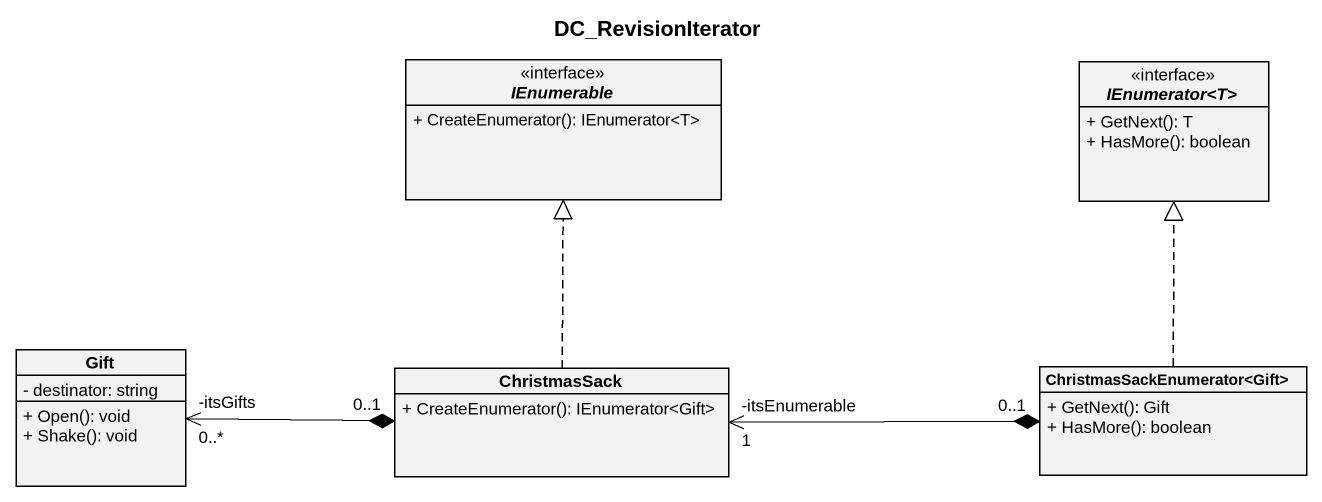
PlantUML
@startuml
title DC_RevisionIterator
hide circle
hide empty members
skinparam classAttributeIconSize 0
interface IEnumerable <<interface>> {
  + CreateEnumerator(): IEnumerator<T>
}
interface "IEnumerator<T>" as IEnumerator_T <<interface>> {
  + GetNext(): T
  + HasMore(): boolean
}
class Gift {
  - destinator: string
  + Open(): void
  + Shake(): void
}
class ChristmasSack {
  + CreateEnumerator(): IEnumerator<Gift>
}
class "ChristmasSackEnumerator<Gift>" as ChristmasSackEnumerator_Gift {
  + GetNext(): Gift
  + HasMore(): boolean
}
Gift "-itsGifts\n0..*" <-right-* "0..1" ChristmasSack
ChristmasSack .up.|> IEnumerable
ChristmasSack "-itsEnumerable\n1" <-right-* "0..1" ChristmasSackEnumerator_Gift
ChristmasSackEnumerator_Gift .up.|> IEnumerator_T
@enduml
